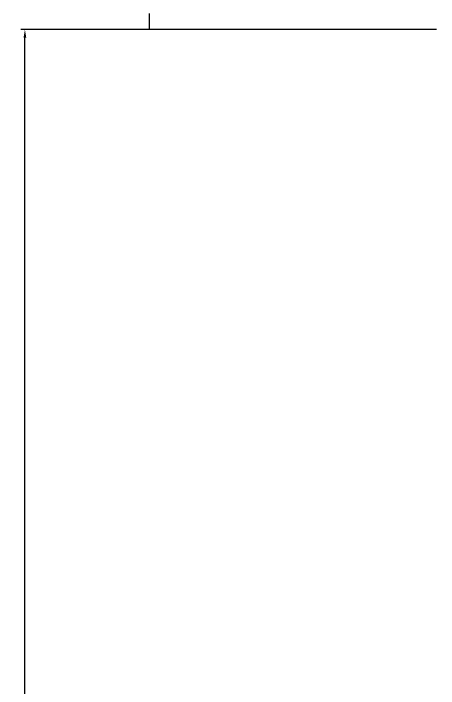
# Model space of a CAD drawing. Header units: millimetres. Extents: x 770 to 2510, y -273 to 2126.
# Drawn here: x 1497.8 to 1629.9, y 1526.7 to 1736.8 of the extents above; entities that cross this region are included whole.
import ezdxf

# ---------------------------------------------------------------- set-up
doc = ezdxf.new("R2010")
doc.units = ezdxf.units.MM
doc.layers.add('Kontur', color=7, linetype='Continuous')
doc.styles.get("Standard").update_dxf_attribs({"font": 'ARIAL.TTF'})
doc.dimstyles.new('ISO-25', dxfattribs={"dimtxt": 2.5, "dimasz": 2.5, "dimexe": 1.25, "dimexo": 0.625, "dimtad": 1, "dimtxsty": 'Standard', "dimcen": 2.5, "dimadec": 0, "dimazin": 0, "dimtfac": 1, "dimtmove": 0, "dimatfit": 3, "dimfxl": 1, "dimarcsym": 0})

# ---------------------------------------------------------------- blocks, each defined once
blk = doc.blocks.new('*D34')
at = {"layer": 'Defpoints', "color": 0, "transparency": 16777216}
for p in [(1501.32, 1731.78), (1629.92, 1731.78, 51), (1629.92, 1.78, 51)]:
    blk.add_point(p, dxfattribs=at)
at = {"layer": 'Kontur', "color": 0, "lineweight": -2, "transparency": 16777216}
for p, q in [((1629.3, 1731.78), (1500.07, 1731.78)), ((1501.32, 4.28), (1501.32, 1729.28)), ((1629.3, 1.78), (1500.07, 1.78))]:
    blk.add_line(p, q, dxfattribs=at)
at = {"layer": 'Kontur', "color": 0, "transparency": 16777216}
for points in [[(1500.9, 1729.28), (1501.74, 1729.28), (1501.32, 1731.78)], [(1500.9, 4.28), (1501.74, 4.28), (1501.32, 1.78)]]:
    blk.add_solid(points, dxfattribs=at)
at = {"layer": 'Kontur', "color": 0, "transparency": 16777216, "insert": (1499.42, 866.78), "char_height": 2.5, "attachment_point": 5, "rotation": 90}
blk.add_mtext('1730', dxfattribs=at)

msp = doc.modelspace()

# ---------------------------------------------------------------- linework, layer by layer
at = {"layer": 'Kontur', "elevation": 51}
msp.add_lwpolyline([(1539.92, 1736.783), (1539.92, 1731.783)], dxfattribs=at)

# ---------------------------------------------------------------- dimensions: what is measured, and where the dimension line sits
at = {"layer": 'Kontur'}
dim = msp.add_linear_dim(base=(1501.321, 1731.783), p1=(1629.92, 1.783, 51), p2=(1629.92, 1731.783, 51), angle=90, dimstyle='ISO-25', dxfattribs=at)
dim.commit()
dim.dimension.update_dxf_attribs({"geometry": '*D34', "text_midpoint": (1499.419, 866.783)})

doc.saveas('drawing.dxf')
